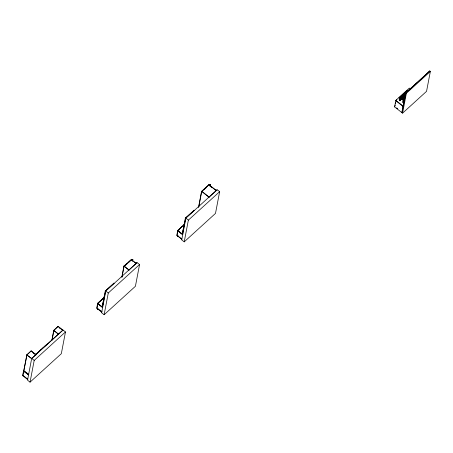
<?xml version="1.0" encoding="UTF-8"?>
<svg xmlns="http://www.w3.org/2000/svg" width="453" height="453" viewBox="0 0 453 453"><rect width="100%" height="100%" fill="white"/><g stroke="black" fill="none" stroke-linecap="round" stroke-linejoin="round"><path stroke-width="0.68" d="M400.412 99.994L400.418 99.915A1.002 0.476 47.7 0 0 400.276 99.745L400.48 100.124A0.997 0.476 47.7 0 0 400.078 99.632L399.908 99.484A1.104 0.521 47.7 0 0 399.359 99.247L399.269 99.252M400.158 99.264L399.529 99.06L399.133 99.422L399.387 99.903M22.843 375.792L23.76 371.075M23.771 370.922L26.835 354.852L31.2 350.882L36.019 354.659L35.798 354.988M26.993 354.841L23.805 370.764L28.805 374.365M31.812 358.617L26.806 355.01L31.2 350.882M31.687 358.453L27.542 380.186L30.045 382.151L61.331 353.685L65.475 331.953L62.973 329.988L31.687 358.453L34.196 360.418L30.045 382.151M51.897 340.107L53.754 330.362L58.12 326.387L62.939 330.163L62.718 330.492M52.067 340.027L53.913 330.345M58.007 333.872L53.726 330.514L58.12 326.387M103.833 297.7L97.644 303.334L96.738 308.17L101.749 312.157M96.931 308.38L97.848 303.663M97.361 308.72L97.463 309.507L97.582 308.889M106.081 290.396L105.339 290.696L102.242 306.941L102.763 306.466M102.463 307.111L105.56 290.866L113.879 283.295M104.133 314.733L108.278 293L139.564 264.535L137.055 262.57L105.776 291.036L101.631 312.774L104.133 314.733L135.419 286.268L139.564 264.535M121.857 276.953L123.918 266.149L131.449 259.297L132.344 260.316M121.959 277.332L124.122 265.973M129.111 270.079L124.105 265.973M131.449 259.796L124.292 266.302L126.846 263.98M132.627 260.849L132.882 259.501L132.123 259.824M182.729 234.569L177.695 230.622L183.918 224.83M182.366 226.387L177.712 230.622L176.823 235.3L181.829 239.286M177.015 235.509L177.927 230.792L178.963 229.852M177.446 235.849L177.548 236.636L177.661 236.019M186.16 217.525L185.424 217.825L182.327 234.071L182.848 233.595M182.542 234.241L185.639 217.995L193.963 210.424M184.218 241.862L188.363 220.13L219.648 191.664L217.14 189.699L185.86 218.165L181.715 239.897L184.218 241.862L215.498 213.397L219.648 191.664M198.488 207.536L201.568 191.37L209.099 184.518L209.994 185.537M198.822 206.817L201.755 191.194L209.195 197.208M199.496 204.496L199.558 204.178M201.97 191.545L208.912 184.745M210.056 185.9L210.317 184.552L210.277 186.07M425.594 74.853L429.591 70.849L430.35 71.444L426.556 91.33L402.575 113.154L394.591 106.891L395.831 100.385L409.387 88.046L409.325 88.363M395.226 105.175L394.591 106.891M395.492 103.799L395.752 102.423M404.954 97.712L403.272 98.782L402.621 102.208L403.091 102.712L403.742 99.281L404.863 98.567M403.215 100.583L403.442 99.4M406.556 92.18L405.611 92.672L401.817 112.559L402.19 112.214M402.032 112.729L405.826 92.842L429.806 71.019M402.575 113.154L406.369 93.267L430.35 71.444M204.014 189.682L206.568 187.361M209.773 185.045L210.317 184.552M209.988 185.215L210.532 184.722M128.89 262.117L130.934 260.26M132.338 259.994L132.882 259.501M35.838 354.308L52.876 339.172M136.076 263.244L137.027 262.751L128.952 270.096L123.918 266.149M216.16 190.373L217.106 189.875L209.037 197.219L201.568 191.37M36.019 354.659L31.642 358.623L26.835 354.852M58.562 334.127L62.939 330.163M34.196 360.418L65.475 331.953M102.644 307.44L97.61 303.493L103.839 297.825M177.695 230.622L184.399 224.518M97.633 303.493L103.811 297.983M182.87 226.041L183.895 225.113M97.99 303.652L102.616 307.598M102.304 299.722L102.282 299.257M178.924 229.999L177.882 230.951L182.701 234.728M23.058 375.463L27.876 379.24M97.146 308.051L101.965 311.828L100.894 310.985M28.715 374.841L23.715 371.239M396.811 99.751L395.769 100.702L402.994 106.364M398.9 97.854L407.241 90.266M405.293 96.313L401.822 99.473L399.789 98.114L404.41 93.816L405.809 94.688L404.671 94.02L401.675 96.71L402.819 97.452M399.789 98.114L404.41 93.816M400.078 98.165L400.86 97.406M401.556 96.772L401.194 97.474M400.537 97.967L400.854 98.001M401.075 97.542L400.928 97.927M401.93 96.693L402.423 96.319M403.991 94.819L402.864 96.166M404.104 94.79L405.01 94.213M400.537 98.08L401.092 97.599M401.245 97.514L401.715 96.857M401.936 96.812L404.857 94.173M400.707 98.233L400.169 98.052M400.911 98.046L400.594 98.012M400.962 97.927L401.024 97.978M401.16 97.752L401.477 97.78M401.664 97.293L401.262 97.055M402.162 96.84L405.073 94.258L405.005 94.603M400.571 98.403L401.324 97.74M401.675 97.474L401.669 97.118M402.168 96.953L405.09 94.315M402.927 96.495L402.366 96.268M404.11 95.419L403.776 95.34M404.903 94.7L404.455 94.575M401.001 98.369L401.709 97.927M402.117 98.046L401.669 97.769L402.151 97.304M401.013 98.375L401.556 97.882M401.669 97.774L402.253 97.242M402.813 96.948L402.219 96.88M403.413 96.727L402.921 96.472M404.252 95.725L403.934 95.679M404.693 95.238L405.005 95.136M405.288 94.7L405.339 94.405M401.035 98.692L401.771 97.973M401.93 97.876L402.468 97.333M402.626 97.242L405.531 94.547M402.343 99.065C399.654 96.376 405.86 101.353 400.939 97.774M404.184 96.138L403.866 96.093M404.92 95.385L404.478 95.26M401.267 98.901L402.049 98.148L400.905 97.446M402.168 98.086L402.745 97.514L402.292 97.197M402.864 97.452L405.322 95.17M401.352 98.918L402.134 98.199M402.83 97.565L402.468 98.267M403.878 96.846L402.949 97.457L403.17 97.672M402.292 98.103L402.836 97.61M402.994 97.469L403.725 96.8M404.767 95.855L405.107 95.543M404.976 95.872L404.982 95.991M400.242 100.249L400.582 100.407M401.618 99.082L402.4 98.363M402.513 98.261L402.989 97.65M403.215 97.627L403.765 96.755M402.519 98.301L403.102 97.774M403.215 97.667L403.991 96.965M404.874 96.161L404.104 96.863L404.722 95.883M400.259 100.708L399.235 100.085M402.094 99.298L402.292 98.794M401.817 99.405L405.463 95.991M403.555 98.805L404.659 98.103M399.688 100.017L400.299 100.487L400.763 99.762M405.067 94.722L405.39 94.932M404.127 94.518L404.444 94.728M404.767 94.904L404.257 94.756M404.869 94.904L405.192 95.113M403.878 94.745L404.382 95.141M403.866 95.113L404.184 95.323M404.28 95.441L404.597 95.651M403.799 95.526L403.64 95.577M403.487 96.161L403.81 96.37M402.876 96.013L403.198 96.217M404.053 96.8L404.608 95.996L404.059 96.863M402.507 95.996L402.859 96.285M402.898 96.699L403.198 96.704M403.21 97.027L402.87 96.982M403.38 97.152L403.232 97.214M401.856 97.27L401.517 97.038M402.1 97.423L402.513 97.661M401.624 97.412L401.222 97.163L401.63 97.48M402.122 98.086L401.018 97.497M402.179 98.193L402.474 98.307M400.514 97.808L401.613 98.477M400.316 97.99L401.415 98.658M401.556 98.72L402.038 99.02M399.999 98.295L401.822 99.422L399.784 98.029M400.288 97.944L400.65 98.176M400.752 98.227L401.109 98.465M400.633 98.341L400.99 98.573M405.039 94.671L404.755 94.575M404.252 95.39L403.968 95.294M404.184 95.804L403.736 95.86M403.572 95.657L403.38 95.696M403.176 96.013L403.476 96.313M402.479 95.945L402.304 96.104M401.601 98.154L401.086 98.624M401.256 98.12L401.545 98.431M402.049 99.122L401.358 98.556M400.175 99.275L400.724 99.711M425.407 75.022L421.194 78.856M421.007 79.026L416.794 82.859M416.647 82.995L415.916 83.658M415.729 83.828L414.999 84.49M414.812 84.666L414.082 85.328M413.895 85.498L413.164 86.161M412.977 86.336L412.247 86.999M412.06 87.169L411.33 87.831M411.143 88.001L410.412 88.669M410.225 88.839L409.495 89.501M409.308 89.671L408.578 90.34M408.391 90.509L407.66 91.172M407.474 91.342L406.743 92.01M405.611 92.672L406.369 93.267M395.831 100.385L403.057 106.047M396.63 107.859L397.745 108.731M208.912 184.688L216.375 190.543M209.677 185.47L216.347 190.702M209.49 185.639L211.715 187.383M194.178 210.594L193.748 210.254L193.442 210.9M193.255 211.07L192.735 211.545M192.542 211.715L192.021 212.191M191.834 212.361L191.313 212.836M191.126 213.006L190.605 213.482M190.419 213.652L189.898 214.127M189.711 214.297L189.19 214.773M188.997 214.943L188.476 215.418M188.289 215.588L187.769 216.064M187.582 216.234L187.061 216.704M186.874 216.879L186.353 217.349M185.424 217.825L188.363 220.13M184.592 222.191L182.661 232.31M177.723 230.464L182.757 234.411M178.301 236.019L177.044 235.35L181.863 239.127M131.262 259.467L136.262 263.572L134.122 261.891M131.982 260.215L133.052 261.053M131.795 260.384L132.865 261.222M114.099 283.465L113.663 283.125L113.358 283.771M113.171 283.94L112.65 284.416M112.463 284.586L111.942 285.062M111.755 285.231L111.228 285.707M111.042 285.877L110.521 286.353M110.334 286.523L109.813 286.998M109.626 287.168L109.105 287.644M108.918 287.814L108.397 288.289M108.205 288.459L107.684 288.935M107.497 289.105L106.976 289.58M106.789 289.75L106.268 290.226M105.339 290.696L108.278 293M104.507 295.062L102.582 305.18M97.644 303.334L102.678 307.281M58.092 326.545L62.372 329.903M59.507 327.978L60.577 328.816M58.613 333.952L53.063 339.003M53.754 330.362L58.573 334.133M46.999 344.155L46.478 344.631M46.291 344.801L45.764 345.277M45.577 345.446L45.057 345.922M44.87 346.092L44.349 346.568M44.162 346.738L43.641 347.213M43.454 347.383L42.933 347.859M42.741 348.029L42.22 348.504M42.033 348.674L41.512 349.15M41.325 349.32L40.804 349.795M40.617 349.965L40.096 350.435M39.909 350.611L39.383 351.081M39.196 351.256L38.675 351.726M38.488 351.902L37.967 352.372M37.78 352.542L37.259 353.017M37.072 353.187L36.551 353.663M36.359 353.833L35.623 354.138L36.059 354.478M31.172 351.041L35.991 354.818M33.126 352.893L34.728 354.15M28.59 374.699L23.556 370.752L22.65 375.588L27.661 379.569M23.528 370.911L28.562 374.858M403.272 98.782L403.742 99.281M402.287 99.026L402.19 98.731L402.038 99.252M402.134 99.184L401.262 98.641L402.134 99.184M405.305 94.405L402.683 96.834L405.322 94.456M402.315 97.842L401.913 97.593L402.304 97.854"/></g></svg>
